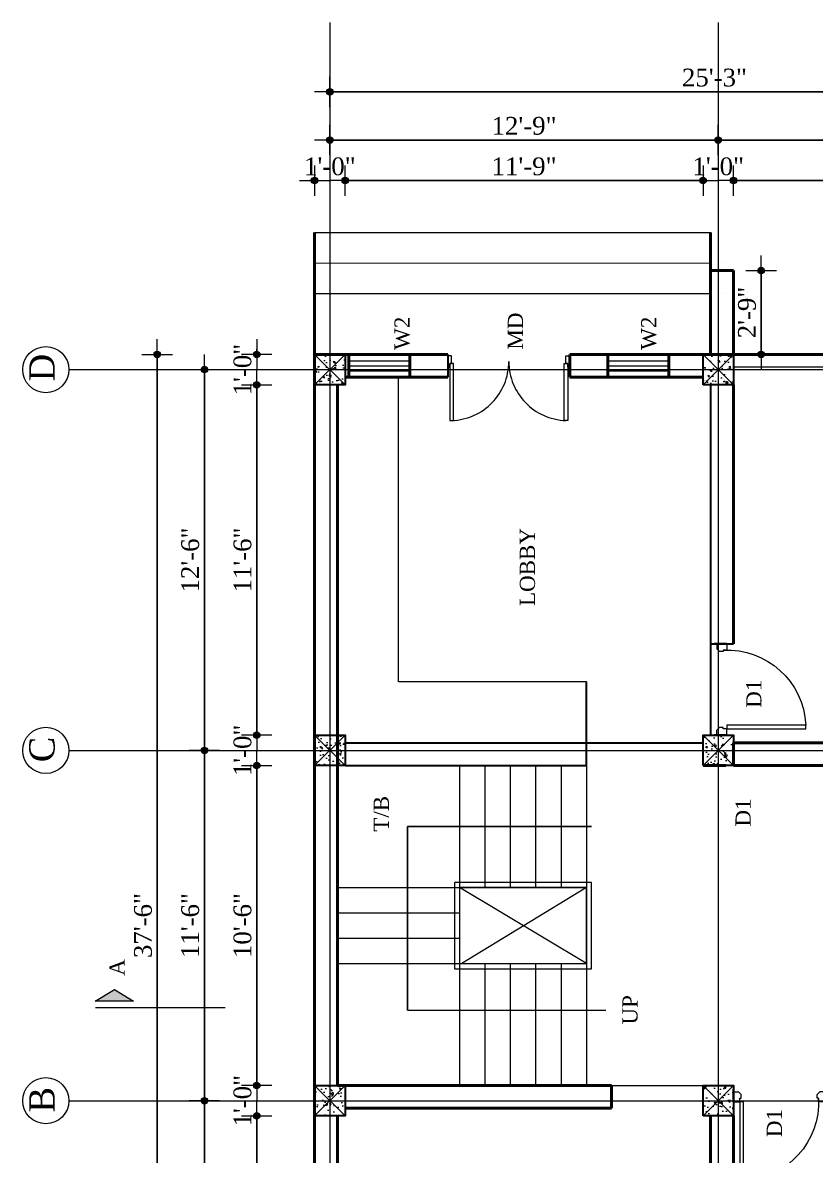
# Model space of a CAD drawing. Header units: inches. Extents: x 897 to 49934, y -34925 to -18564.
# Drawn here: x 4365.7 to 4677.7, y -24120.6 to -23674.4 of the extents above; entities that cross this region are included whole.
import ezdxf

# ---------------------------------------------------------------- set-up
doc = ezdxf.new("R2010")
doc.units = ezdxf.units.IN
doc.header["$LTSCALE"] = 35
doc.header["$MEASUREMENT"] = 0
doc.header["$PDMODE"] = 34
doc.linetypes.add('PROYECCION', pattern=[19.05, 12.7, -6.35])
for name, color, linetype, lineweight in [('SES- Door&Window', 21, 'Continuous', 15), ('SES-DIMENSION', 142, 'Continuous', 13), ('SES-Elevation', 4, 'Continuous', 15), ('SES-Furniture', 45, 'Continuous', 5), ('SES-HACTH', 8, 'Continuous', 13), ('SES-Leader', 2, 'Continuous', 15), ('SES-REBARS', 1, 'Continuous', 40), ('SES-Set Back Line', 2, 'Continuous', 15), ('SES-Staircase', 134, 'Continuous', 13), ('SES-TEXT', 3, 'Continuous', 20), ('SES-Wall Plan', 6, 'Continuous', 30)]:
    doc.layers.add(name, color=color, linetype=linetype, lineweight=lineweight)
doc.styles.add('7 INCH', font='times.ttf', dxfattribs={"height": 7})
doc.styles.add('SES-ARAIL', font='times.ttf', dxfattribs={"height": 6})
doc.linetypes.add('ZIGZAG', pattern='A,0.0001,-0.2,[131,ltypeshp.shx,S=0.2,R=0,X=-0.2,Y=0],-0.4,[131,ltypeshp.shx,S=0.2,R=180,X=0.2,Y=0],-0.2', length=0.8001)
doc.dimstyles.new('7 INCH', dxfattribs={"dimscale": 0, "dimtxt": 7, "dimasz": 1, "dimexe": 2, "dimexo": 9, "dimgap": 2, "dimtad": 1, "dimdec": 0, "dimzin": 3, "dimdsep": 46, "dimlunit": 4, "dimtxsty": '7 INCH', "dimblk": 'DIM', "dimcen": 3, "dimdle": 3, "dimse1": 1, "dimse2": 1, "dimclrd": 256, "dimclre": 256, "dimclrt": 7, "dimadec": 1, "dimazin": 2, "dimtfac": 1, "dimtdec": 0, "dimtix": 1, "dimtofl": 0, "dimtmove": 2, "dimatfit": 3, "dimldrblk": 'ARW', "dimfxl": 2, "dimfrac": 2, "dimtolj": 2, "dimtzin": 0, "dimarcsym": 0})

# ---------------------------------------------------------------- blocks, each defined once
blk = doc.blocks.new('c11')
at = {"layer": 'SES-HACTH', "linetype": 'ByBlock'}
h = blk.add_hatch(dxfattribs=at)
h.set_pattern_fill('AR-CONC', color=256)
h.set_pattern_definition([(50, (-20422.33, 19414.4167), (7.1726018, -0.6275213), [0.75, -8.25]), (355, (-20422.33, 19414.417), (-1.3875133, 7.5219213), [0.6, -6.6]), (100.451444, (-20421.732, 19414.3644), (5.7850885, 6.8943999), [0.637402, -7.0114211]), (46.1842, (-20422.33, 19416.417), (10.6724133, -1.6551928), [1.125, -12.375]), (96.635635, (-20421.441, 19416.279), (9.3466195, 9.741186), [0.9561034, -10.5171376]), (351.184164, (-20422.33, 19416.417), (9.3466195, 9.741186), [0.9, -9.9]), (21, (-20421.33, 19415.9167), (5.9690705, -4.0261889), [0.75, -8.25]), (326, (-20421.33, 19415.917), (2.4331533, 7.2515005), [0.6, -6.6]), (71.451445, (-20420.8325, 19415.581), (8.4022238, 3.2253115), [0.6374019, -7.0114211]), (37.5, (-20422.33, 19414.4167), (0.12159855, 3.32893854), [0, -6.52, 0, -6.7, 0, -6.625]), (7.5, (-20422.33, 19414.4167), (2.63069537, 3.9441171), [0, -3.82, 0, -6.37, 0, -2.525]), (327.5, (-20424.56, 19414.4167), (5.33822436, -0.22554872), [0, -2.5, 0, -7.8, 0, -10.35]), (317.5, (-20425.56, 19414.4167), (5.8318617, 1.0010498), [0, -3.25, 0, -5.18, 0, -7.35])])
h.paths.add_polyline_path([(-6, 6), (-6, -6), (6, -6), (6, 6)])
for p, q in [((-6, 6), (6, -6)), ((6, 6), (-6, -6))]:
    blk.add_line(p, q, dxfattribs=at)
at = {"layer": 'SES-Wall Plan', "linetype": 'ByBlock'}
blk.add_lwpolyline([(-6, 6), (6, 6), (6, -6), (-6, -6)], close=True, dxfattribs=at)
blk = doc.blocks.new('3ls')
at = {"layer": 'SES- Door&Window'}
for p, q in [((-36, -2.5), (-34, -2.5)), ((-34, -2.5), (-33, -3.5)), ((-33, -5), (-33, -3.5)), ((-2, -2.5), (-3, -3.5)), ((-3, -5), (-3, -3.5)), ((0, -2.5), (-2, -2.5)), ((-36, -6.5), (-33.5, -6.5)), ((-33.5, -6.5), (-33.5, -5)), ((-33.5, -5), (-33, -5)), ((-2.5, -5), (-3, -5)), ((-2.5, -6.5), (-2.5, -5)), ((0, -6.5), (-2.5, -6.5))]:
    blk.add_line(p, q, dxfattribs=at)
blk.add_lwpolyline([(-2.5, -6.5), (-2.5, -37.5), (-4, -37.5), (-4, -6.5)], close=True, dxfattribs=at)
blk.add_arc((-2.5, -6.5), 31.04, 177.2298, 267.2298, dxfattribs=at)
at = {"layer": 'SES-Wall Plan', "color": 6, "ltscale": 2}
for p, q in [((-36, -6.5), (-36, -1.5)), ((0, -6.5), (0, -1.5))]:
    blk.add_line(p, q, dxfattribs=at)
blk = doc.blocks.new('DIM')
at = {"layer": 'SES-DIMENSION'}
h = blk.add_hatch(color=256, dxfattribs=at)
h.paths.add_polyline_path([(0, 1.284), (0, 0), (1.284, 0, 0.414214)])
h.paths.add_polyline_path([(1.284, 0), (0, 0), (0, -1.284, 0.414214)])
h.paths.add_polyline_path([(0, 0), (-1.284, 0, 0.414214), (0, -1.284)])
h.paths.add_polyline_path([(0, 1.284, 0.414214), (-1.284, 0), (0, 0)])
for p, q in [((0, 6), (0, -6)), ((-6, 0), (6, 0))]:
    blk.add_line(p, q, dxfattribs=at)
blk.add_circle((0, 0), 1.284, dxfattribs=at)
blk = doc.blocks.new('*D1269')
at = {"layer": 'Defpoints', "color": 0, "linetype": 'ByBlock', "transparency": 16777216}
for p in [(4457.81, -24105.1), (4480.63, -24105.1), (4480.63, -24243.1)]:
    blk.add_point(p, dxfattribs=at)
at = {"layer": 'SES-DIMENSION', "linetype": 'ByBlock', "lineweight": -2, "transparency": 16777216}
blk.add_line((4457.81, -24242.1), (4457.81, -24106.1), dxfattribs=at)
for p, rotation in [((4457.81, -24105.1), 90), ((4457.81, -24243.1), 270)]:
    blk.add_blockref('DIM', p, dxfattribs=dict(at, rotation=rotation))
at = {"layer": 'SES-DIMENSION', "color": 7, "linetype": 'ByBlock', "transparency": 16777216, "insert": (4452.25, -24174.1), "char_height": 7, "attachment_point": 5, "rotation": 90, "style": '7 INCH'}
blk.add_mtext('\\A2;11\'-6"', dxfattribs=at)
blk = doc.blocks.new('ARW')
at = {"layer": 'SES-DIMENSION'}
blk.add_lwpolyline([(10, 0, 0, 6, 0), (0, 0, 0, 0, 0), (10, 0, 0, 0, 0)], format="xyseb", dxfattribs=at)
blk = doc.blocks.new('*D1270')
at = {"layer": 'Defpoints', "color": 0, "linetype": 'ByBlock', "transparency": 16777216}
for p in [(4457.81, -24093.1), (4480.63, -24093.1), (4480.63, -24105.1)]:
    blk.add_point(p, dxfattribs=at)
at = {"layer": 'SES-DIMENSION', "linetype": 'ByBlock', "lineweight": -2, "transparency": 16777216}
for p, q in [((4457.81, -24092.1), (4457.81, -24091.1)), ((4457.81, -24106.1), (4457.81, -24107.1))]:
    blk.add_line(p, q, dxfattribs=at)
for p, rotation in [((4457.81, -24093.1), 270), ((4457.81, -24105.1), 90)]:
    blk.add_blockref('DIM', p, dxfattribs=dict(at, rotation=rotation))
at = {"layer": 'SES-DIMENSION', "color": 7, "linetype": 'ByBlock', "transparency": 16777216, "insert": (4452.25, -24099.1), "char_height": 7, "attachment_point": 5, "rotation": 90, "style": '7 INCH'}
blk.add_mtext('\\A2;1\'-0"', dxfattribs=at)
blk = doc.blocks.new('*D1271')
at = {"layer": 'Defpoints', "color": 0, "linetype": 'ByBlock', "transparency": 16777216}
for p in [(4457.81, -23967.1), (4480.63, -23967.1), (4480.63, -24093.1)]:
    blk.add_point(p, dxfattribs=at)
at = {"layer": 'SES-DIMENSION', "linetype": 'ByBlock', "lineweight": -2, "transparency": 16777216}
blk.add_line((4457.81, -24092.1), (4457.81, -23968.1), dxfattribs=at)
for p, rotation in [((4457.81, -23967.1), 90), ((4457.81, -24093.1), 270)]:
    blk.add_blockref('DIM', p, dxfattribs=dict(at, rotation=rotation))
at = {"layer": 'SES-DIMENSION', "color": 7, "linetype": 'ByBlock', "transparency": 16777216, "insert": (4452.25, -24030.1), "char_height": 7, "attachment_point": 5, "rotation": 90, "style": '7 INCH'}
blk.add_mtext('\\A2;10\'-6"', dxfattribs=at)
blk = doc.blocks.new('*D1272')
at = {"layer": 'Defpoints', "color": 0, "linetype": 'ByBlock', "transparency": 16777216}
for p in [(4457.81, -23955.1), (4480.63, -23955.1), (4480.63, -23967.1)]:
    blk.add_point(p, dxfattribs=at)
at = {"layer": 'SES-DIMENSION', "linetype": 'ByBlock', "lineweight": -2, "transparency": 16777216}
for p, q in [((4457.81, -23954.1), (4457.81, -23953.1)), ((4457.81, -23968.1), (4457.81, -23969.1))]:
    blk.add_line(p, q, dxfattribs=at)
for p, rotation in [((4457.81, -23955.1), 270), ((4457.81, -23967.1), 90)]:
    blk.add_blockref('DIM', p, dxfattribs=dict(at, rotation=rotation))
at = {"layer": 'SES-DIMENSION', "color": 7, "linetype": 'ByBlock', "transparency": 16777216, "insert": (4452.25, -23961.1), "char_height": 7, "attachment_point": 5, "rotation": 90, "style": '7 INCH'}
blk.add_mtext('\\A2;1\'-0"', dxfattribs=at)
blk = doc.blocks.new('*D1273')
at = {"layer": 'Defpoints', "color": 0, "linetype": 'ByBlock', "transparency": 16777216}
for p in [(4457.81, -23817.1), (4480.63, -23817.1), (4480.63, -23955.1)]:
    blk.add_point(p, dxfattribs=at)
at = {"layer": 'SES-DIMENSION', "linetype": 'ByBlock', "lineweight": -2, "transparency": 16777216}
blk.add_line((4457.81, -23954.1), (4457.81, -23818.1), dxfattribs=at)
for p, rotation in [((4457.81, -23817.1), 90), ((4457.81, -23955.1), 270)]:
    blk.add_blockref('DIM', p, dxfattribs=dict(at, rotation=rotation))
at = {"layer": 'SES-DIMENSION', "color": 7, "linetype": 'ByBlock', "transparency": 16777216, "insert": (4452.25, -23886.1), "char_height": 7, "attachment_point": 5, "rotation": 90, "style": '7 INCH'}
blk.add_mtext('\\A2;11\'-6"', dxfattribs=at)
blk = doc.blocks.new('*D1274')
at = {"layer": 'Defpoints', "color": 0, "linetype": 'ByBlock', "transparency": 16777216}
for p in [(4457.81, -23805.1), (4480.63, -23805.1), (4480.63, -23817.1)]:
    blk.add_point(p, dxfattribs=at)
at = {"layer": 'SES-DIMENSION', "linetype": 'ByBlock', "lineweight": -2, "transparency": 16777216}
for p, q in [((4457.81, -23804.1), (4457.81, -23803.1)), ((4457.81, -23818.1), (4457.81, -23819.1))]:
    blk.add_line(p, q, dxfattribs=at)
for p, rotation in [((4457.81, -23805.1), 270), ((4457.81, -23817.1), 90)]:
    blk.add_blockref('DIM', p, dxfattribs=dict(at, rotation=rotation))
at = {"layer": 'SES-DIMENSION', "color": 7, "linetype": 'ByBlock', "transparency": 16777216, "insert": (4452.25, -23811.1), "char_height": 7, "attachment_point": 5, "rotation": 90, "style": '7 INCH'}
blk.add_mtext('\\A2;1\'-0"', dxfattribs=at)
blk = doc.blocks.new('*D1275')
at = {"layer": 'Defpoints', "color": 0, "linetype": 'ByBlock', "transparency": 16777216}
for p in [(4437.22, -24099.1), (4480.63, -24099.1), (4480.63, -24249.1)]:
    blk.add_point(p, dxfattribs=at)
at = {"layer": 'SES-DIMENSION', "linetype": 'ByBlock', "lineweight": -2, "transparency": 16777216}
blk.add_line((4437.22, -24248.1), (4437.22, -24100.1), dxfattribs=at)
for p, rotation in [((4437.22, -24099.1), 90), ((4437.22, -24249.1), 270)]:
    blk.add_blockref('DIM', p, dxfattribs=dict(at, rotation=rotation))
at = {"layer": 'SES-DIMENSION', "color": 7, "linetype": 'ByBlock', "transparency": 16777216, "insert": (4431.66, -24174.1), "char_height": 7, "attachment_point": 5, "rotation": 90, "style": '7 INCH'}
blk.add_mtext('\\A2;12\'-6"', dxfattribs=at)
blk = doc.blocks.new('*D1276')
at = {"layer": 'Defpoints', "color": 0, "linetype": 'ByBlock', "transparency": 16777216}
for p in [(4437.22, -23961.1), (4480.63, -23961.1), (4480.63, -24099.1)]:
    blk.add_point(p, dxfattribs=at)
at = {"layer": 'SES-DIMENSION', "linetype": 'ByBlock', "lineweight": -2, "transparency": 16777216}
blk.add_line((4437.22, -24098.1), (4437.22, -23962.1), dxfattribs=at)
for p, rotation in [((4437.22, -23961.1), 90), ((4437.22, -24099.1), 270)]:
    blk.add_blockref('DIM', p, dxfattribs=dict(at, rotation=rotation))
at = {"layer": 'SES-DIMENSION', "color": 7, "linetype": 'ByBlock', "transparency": 16777216, "insert": (4431.66, -24030.1), "char_height": 7, "attachment_point": 5, "rotation": 90, "style": '7 INCH'}
blk.add_mtext('\\A2;11\'-6"', dxfattribs=at)
blk = doc.blocks.new('*D1277')
at = {"layer": 'Defpoints', "color": 0, "linetype": 'ByBlock', "transparency": 16777216}
for p in [(4437.22, -23811.1), (4480.63, -23811.1), (4480.63, -23961.1)]:
    blk.add_point(p, dxfattribs=at)
at = {"layer": 'SES-DIMENSION', "linetype": 'ByBlock', "lineweight": -2, "transparency": 16777216}
blk.add_line((4437.22, -23960.1), (4437.22, -23812.1), dxfattribs=at)
for p, rotation in [((4437.22, -23811.1), 90), ((4437.22, -23961.1), 270)]:
    blk.add_blockref('DIM', p, dxfattribs=dict(at, rotation=rotation))
at = {"layer": 'SES-DIMENSION', "color": 7, "linetype": 'ByBlock', "transparency": 16777216, "insert": (4431.66, -23886.1), "char_height": 7, "attachment_point": 5, "rotation": 90, "style": '7 INCH'}
blk.add_mtext('\\A2;12\'-6"', dxfattribs=at)
blk = doc.blocks.new('*D1278')
at = {"layer": 'Defpoints', "color": 0, "linetype": 'ByBlock', "transparency": 16777216}
for p in [(4418.66, -23805.1), (4480.63, -23805.1), (4480.63, -24255.1)]:
    blk.add_point(p, dxfattribs=at)
at = {"layer": 'SES-DIMENSION', "linetype": 'ByBlock', "lineweight": -2, "transparency": 16777216}
blk.add_line((4418.66, -24254.1), (4418.66, -23806.1), dxfattribs=at)
for p, rotation in [((4418.66, -23805.1), 90), ((4418.66, -24255.1), 270)]:
    blk.add_blockref('DIM', p, dxfattribs=dict(at, rotation=rotation))
at = {"layer": 'SES-DIMENSION', "color": 7, "linetype": 'ByBlock', "transparency": 16777216, "insert": (4413.08, -24030.1), "char_height": 7, "attachment_point": 5, "rotation": 90, "style": '7 INCH'}
blk.add_mtext('\\A2;37\'-6"', dxfattribs=at)
blk = doc.blocks.new('*D1280')
at = {"layer": 'Defpoints', "color": 0, "linetype": 'ByBlock', "transparency": 16777216}
for p in [(4645.52, -23736.64), (4645.52, -23805.1), (4783.41, -23805.1)]:
    blk.add_point(p, dxfattribs=at)
at = {"layer": 'SES-DIMENSION', "linetype": 'ByBlock', "lineweight": -2, "transparency": 16777216}
blk.add_line((4782.41, -23736.64), (4646.52, -23736.64), dxfattribs=at)
at = {"layer": 'SES-DIMENSION', "linetype": 'ByBlock', "lineweight": -2, "transparency": 16777216, "rotation": 180}
blk.add_blockref('DIM', (4645.52, -23736.64), dxfattribs=at)
at = {"layer": 'SES-DIMENSION', "linetype": 'ByBlock', "lineweight": -2, "transparency": 16777216}
blk.add_blockref('DIM', (4783.41, -23736.64), dxfattribs=at)
at = {"layer": 'SES-DIMENSION', "color": 7, "linetype": 'ByBlock', "transparency": 16777216, "insert": (4714.46, -23731.08), "char_height": 7, "attachment_point": 5, "style": '7 INCH'}
blk.add_mtext('\\A2;11\'-6"', dxfattribs=at)
blk = doc.blocks.new('*D1281')
at = {"layer": 'Defpoints', "color": 0, "linetype": 'ByBlock', "transparency": 16777216}
for p in [(4633.52, -23736.64), (4633.52, -23805.1), (4645.52, -23805.1)]:
    blk.add_point(p, dxfattribs=at)
at = {"layer": 'SES-DIMENSION', "linetype": 'ByBlock', "lineweight": -2, "transparency": 16777216}
for p, q in [((4632.52, -23736.64), (4631.52, -23736.64)), ((4646.52, -23736.64), (4647.52, -23736.64))]:
    blk.add_line(p, q, dxfattribs=at)
blk.add_blockref('DIM', (4633.52, -23736.64), dxfattribs=at)
at = {"layer": 'SES-DIMENSION', "linetype": 'ByBlock', "lineweight": -2, "transparency": 16777216, "rotation": 180}
blk.add_blockref('DIM', (4645.52, -23736.64), dxfattribs=at)
at = {"layer": 'SES-DIMENSION', "color": 7, "linetype": 'ByBlock', "transparency": 16777216, "insert": (4639.52, -23731.08), "char_height": 7, "attachment_point": 5, "style": '7 INCH'}
blk.add_mtext('\\A2;1\'-0"', dxfattribs=at)
blk = doc.blocks.new('*D1282')
at = {"layer": 'Defpoints', "color": 0, "linetype": 'ByBlock', "transparency": 16777216}
for p in [(4492.63, -23736.64), (4492.63, -23805.1), (4633.52, -23805.1)]:
    blk.add_point(p, dxfattribs=at)
at = {"layer": 'SES-DIMENSION', "linetype": 'ByBlock', "lineweight": -2, "transparency": 16777216}
blk.add_line((4632.52, -23736.64), (4493.63, -23736.64), dxfattribs=at)
at = {"layer": 'SES-DIMENSION', "linetype": 'ByBlock', "lineweight": -2, "transparency": 16777216, "rotation": 180}
blk.add_blockref('DIM', (4492.63, -23736.64), dxfattribs=at)
at = {"layer": 'SES-DIMENSION', "linetype": 'ByBlock', "lineweight": -2, "transparency": 16777216}
blk.add_blockref('DIM', (4633.52, -23736.64), dxfattribs=at)
at = {"layer": 'SES-DIMENSION', "color": 7, "linetype": 'ByBlock', "transparency": 16777216, "insert": (4563.07, -23731.07), "char_height": 7, "attachment_point": 5, "style": '7 INCH'}
blk.add_mtext('\\A2;11\'-9"', dxfattribs=at)
blk = doc.blocks.new('*D1283')
at = {"layer": 'Defpoints', "color": 0, "linetype": 'ByBlock', "transparency": 16777216}
for p in [(4480.63, -23736.64), (4480.63, -23805.1), (4492.63, -23805.1)]:
    blk.add_point(p, dxfattribs=at)
at = {"layer": 'SES-DIMENSION', "linetype": 'ByBlock', "lineweight": -2, "transparency": 16777216}
for p, q in [((4479.63, -23736.64), (4478.63, -23736.64)), ((4493.63, -23736.64), (4494.63, -23736.64))]:
    blk.add_line(p, q, dxfattribs=at)
blk.add_blockref('DIM', (4480.63, -23736.64), dxfattribs=at)
at = {"layer": 'SES-DIMENSION', "linetype": 'ByBlock', "lineweight": -2, "transparency": 16777216, "rotation": 180}
blk.add_blockref('DIM', (4492.63, -23736.64), dxfattribs=at)
at = {"layer": 'SES-DIMENSION', "color": 7, "linetype": 'ByBlock', "transparency": 16777216, "insert": (4486.63, -23731.08), "char_height": 7, "attachment_point": 5, "style": '7 INCH'}
blk.add_mtext('\\A2;1\'-0"', dxfattribs=at)
blk = doc.blocks.new('*D1284')
at = {"layer": 'Defpoints', "color": 0, "linetype": 'ByBlock', "transparency": 16777216}
for p in [(4639.52, -23720.67), (4486.63, -23805.1), (4639.52, -23805.1)]:
    blk.add_point(p, dxfattribs=at)
at = {"layer": 'SES-DIMENSION', "linetype": 'ByBlock', "lineweight": -2, "transparency": 16777216}
blk.add_line((4487.63, -23720.67), (4638.52, -23720.67), dxfattribs=at)
at = {"layer": 'SES-DIMENSION', "linetype": 'ByBlock', "lineweight": -2, "transparency": 16777216, "rotation": 180}
blk.add_blockref('DIM', (4486.63, -23720.67), dxfattribs=at)
at = {"layer": 'SES-DIMENSION', "linetype": 'ByBlock', "lineweight": -2, "transparency": 16777216}
blk.add_blockref('DIM', (4639.52, -23720.67), dxfattribs=at)
at = {"layer": 'SES-DIMENSION', "color": 7, "linetype": 'ByBlock', "transparency": 16777216, "insert": (4563.07, -23715.1), "char_height": 7, "attachment_point": 5, "style": '7 INCH'}
blk.add_mtext('\\A2;12\'-9"', dxfattribs=at)
blk = doc.blocks.new('*D1285')
at = {"layer": 'Defpoints', "color": 0, "linetype": 'ByBlock', "transparency": 16777216}
for p in [(4789.41, -23720.67), (4639.52, -23805.1), (4789.41, -23805.1)]:
    blk.add_point(p, dxfattribs=at)
at = {"layer": 'SES-DIMENSION', "linetype": 'ByBlock', "lineweight": -2, "transparency": 16777216}
blk.add_line((4640.52, -23720.67), (4788.41, -23720.67), dxfattribs=at)
at = {"layer": 'SES-DIMENSION', "linetype": 'ByBlock', "lineweight": -2, "transparency": 16777216, "rotation": 180}
blk.add_blockref('DIM', (4639.52, -23720.67), dxfattribs=at)
at = {"layer": 'SES-DIMENSION', "linetype": 'ByBlock', "lineweight": -2, "transparency": 16777216}
blk.add_blockref('DIM', (4789.41, -23720.67), dxfattribs=at)
at = {"layer": 'SES-DIMENSION', "color": 7, "linetype": 'ByBlock', "transparency": 16777216, "insert": (4714.46, -23715.11), "char_height": 7, "attachment_point": 5, "style": '7 INCH'}
blk.add_mtext('\\A2;12\'-6"', dxfattribs=at)
blk = doc.blocks.new('*D1286')
at = {"layer": 'Defpoints', "color": 0, "linetype": 'ByBlock', "transparency": 16777216}
for p in [(4486.63, -23701.65), (4486.63, -23805.1), (4789.41, -23805.1)]:
    blk.add_point(p, dxfattribs=at)
at = {"layer": 'SES-DIMENSION', "linetype": 'ByBlock', "lineweight": -2, "transparency": 16777216}
blk.add_line((4788.41, -23701.65), (4487.63, -23701.65), dxfattribs=at)
at = {"layer": 'SES-DIMENSION', "linetype": 'ByBlock', "lineweight": -2, "transparency": 16777216, "rotation": 180}
blk.add_blockref('DIM', (4486.63, -23701.65), dxfattribs=at)
at = {"layer": 'SES-DIMENSION', "linetype": 'ByBlock', "lineweight": -2, "transparency": 16777216}
blk.add_blockref('DIM', (4789.41, -23701.65), dxfattribs=at)
at = {"layer": 'SES-DIMENSION', "color": 7, "linetype": 'ByBlock', "transparency": 16777216, "insert": (4638.02, -23696.09), "char_height": 7, "attachment_point": 5, "style": '7 INCH'}
blk.add_mtext('\\A2;25\'-3"', dxfattribs=at)
blk = doc.blocks.new('PUERTA ABATIBLE SENCILLA-160')
at = {"layer": 'SES-Elevation'}
for p, q in [((-1.575, 0.025), (-1.575, 0.775)), ((-1.575, 0.775), (-1.525, 0.775)), ((-1.525, 0.775), (-1.525, 0.025)), ((-0.075, 0.775), (-0.075, 0.025)), ((-0.025, 0.775), (-0.075, 0.775)), ((-0.025, 0.025), (-0.025, 0.775)), ((-1.6, -0.075), (-1.6, 0.075)), ((-1.6, 0.075), (-1.575, 0.075)), ((-1.575, 0.075), (-1.575, 0.025)), ((-1.575, 0.025), (-1.55, 0.025)), ((-1.525, 0.025), (-1.575, 0.025)), ((-1.55, 0.025), (-1.55, -0.075)), ((-0.075, 0.025), (-0.025, 0.025)), ((-0.05, 0.025), (-0.05, -0.075)), ((-0.025, 0.025), (-0.05, 0.025)), ((0, 0.075), (-0.025, 0.075)), ((-0.025, 0.075), (-0.025, 0.025)), ((0, -0.075), (0, 0.075)), ((-1.55, -0.075), (-1.6, -0.075)), ((-0.05, -0.075), (0, -0.075))]:
    blk.add_line(p, q, dxfattribs=at)
at = {"layer": 'SES-Elevation', "color": 1, "linetype": 'PROYECCION'}
for centre, start, end in [((-1.575, 0), 0, 88.135), ((-0.025, 0), 91.865, 180)]:
    blk.add_arc(centre, 0.775, start, end, dxfattribs=at)
blk = doc.blocks.new('*D1287')
at = {"layer": 'Defpoints', "color": 0, "linetype": 'ByBlock', "transparency": 16777216}
for p in [(4642.52, -23772.1), (4656.42, -23772.1), (4645.52, -23805.1)]:
    blk.add_point(p, dxfattribs=at)
at = {"layer": 'SES-DIMENSION', "linetype": 'ByBlock', "lineweight": -2, "transparency": 16777216}
blk.add_line((4656.42, -23804.1), (4656.42, -23773.1), dxfattribs=at)
for p, rotation in [((4656.42, -23772.1), 90), ((4656.42, -23805.1), 270)]:
    blk.add_blockref('DIM', p, dxfattribs=dict(at, rotation=rotation))
at = {"layer": 'SES-DIMENSION', "color": 7, "linetype": 'ByBlock', "transparency": 16777216, "insert": (4650.85, -23788.6), "char_height": 7, "attachment_point": 5, "rotation": 90, "style": '7 INCH'}
blk.add_mtext('\\A2;2\'-9"', dxfattribs=at)

msp = doc.modelspace()

# ---------------------------------------------------------------- hatches: boundary and pattern name
at = {"layer": 'SES-TEXT'}
msp.add_hatch(color=256, dxfattribs=at).paths.add_polyline_path([(4394.27, -24059.9), (4409.28, -24059.9), (4401.78, -24055.28)])

# ---------------------------------------------------------------- linework, layer by layer
at = {"layer": 'SES- Door&Window', "linetype": 'ZIGZAG', "ltscale": 0.25}
msp.add_line((4783.41, -23810.2), (4645.52, -23810.2), dxfattribs=at)
at = {"layer": 'SES- Door&Window', "linetype": 'ByBlock'}
for points in [[(4494.14, -23807.6), (4518.08, -23807.6)], [(4596.06, -23807.6), (4620.01, -23807.6)], [(4494.14, -23809.6), (4518.08, -23809.6)], [(4494.14, -23811.6), (4518.08, -23811.6)], [(4596.06, -23809.6), (4620.01, -23809.6)], [(4596.06, -23811.6), (4620.01, -23811.6)]]:
    msp.add_lwpolyline(points, dxfattribs=at)
at = {"layer": 'SES-DIMENSION', "ltscale": 10}
msp.add_line((4394.37, -24062.44), (4445.46, -24062.44), dxfattribs=at)
at = {"layer": 'SES-DIMENSION', "linetype": 'ByBlock'}
msp.add_line((4597.52, -24093.1), (4633.52, -24093.1), dxfattribs=at)
msp.add_lwpolyline([(4517.14, -24063.44), (4595.28, -24063.44)], dxfattribs=at)
at = {"layer": 'SES-DIMENSION'}
for centre in [(4374.78, -23811.1), (4374.78, -23961.1), (4374.78, -24099.1)]:
    msp.add_circle(centre, 9.09, dxfattribs=at)
at = {"layer": 'SES-Furniture', "linetype": 'ByBlock'}
for points in [[(4513.63, -23934.1), (4513.63, -23814.1)], [(4587.63, -23958.1), (4587.63, -23934.1), (4513.63, -23934.1)]]:
    msp.add_lwpolyline(points, dxfattribs=at)
at = {"layer": 'SES-REBARS', "color": 6, "linetype": 'ByBlock'}
for p, q in [((4480.63, -23805.1), (4480.63, -23757.12)), ((4636.52, -23805.1), (4636.52, -23757.1)), ((4636.52, -23772.1), (4645.52, -23772.1)), ((4642.52, -23769.1), (4642.52, -23769.1)), ((4645.52, -23772.1), (4645.52, -23805.1)), ((4642.52, -23781.1), (4642.52, -23781.1)), ((4533.07, -23805.1), (4480.63, -23805.1)), ((4494.14, -23805.1), (4494.14, -23814.1)), ((4518.08, -23814.1), (4518.08, -23805.1)), ((4795.41, -23805.1), (4581.07, -23805.1)), ((4581.07, -23814.1), (4581.07, -23805.1)), ((4596.06, -23805.1), (4596.06, -23814.1)), ((4620.01, -23805.1), (4620.01, -23814.1)), ((4533.07, -23814.1), (4492.63, -23814.1)), ((4633.52, -23814.1), (4581.07, -23814.1)), ((4645.52, -23919.1), (4645.52, -23817.1)), ((4783.41, -23958.1), (4645.52, -23958.1)), ((4645.52, -23967.1), (4645.52, -23958.1)), ((4642.52, -23967.1), (4633.52, -23967.1)), ((4786.41, -23967.1), (4645.52, -23967.1)), ((4597.52, -24093.1), (4489.63, -24093.1)), ((4597.52, -24102.1), (4597.52, -24093.1)), ((4597.52, -24102.1), (4492.63, -24102.1)), ((4636.52, -24105.1), (4636.52, -24243.1)), ((4645.52, -24105.1), (4645.52, -24243.1))]:
    msp.add_line(p, q, dxfattribs=at)
for points in [[(4480.63, -23805.1), (4480.63, -24255.1)], [(4489.63, -24093.1), (4489.63, -23817.1)], [(4489.63, -24243.1), (4489.63, -24105.1)]]:
    msp.add_lwpolyline(points, dxfattribs=at)
at = {"layer": 'SES-Set Back Line'}
for p, q in [((4486.63, -23674.42), (4486.63, -24345.55)), ((4639.52, -23674.42), (4639.52, -24345.55)), ((4383.88, -23811.1), (4919.16, -23811.1)), ((4383.88, -23961.1), (4919.16, -23961.1)), ((4383.88, -24099.1), (4919.16, -24099.1))]:
    msp.add_line(p, q, dxfattribs=at)
at = {"layer": 'SES-Staircase', "linetype": 'ByBlock'}
for p, q in [((4480.63, -23757.12), (4636.52, -23757.1)), ((4480.63, -23769.12), (4636.52, -23769.1)), ((4480.63, -23781.12), (4636.52, -23781.1)), ((4537.63, -23967.1), (4537.63, -24093.1)), ((4547.63, -23967.1), (4547.63, -24015.1)), ((4557.63, -23967.1), (4557.63, -24015.1)), ((4567.63, -23967.1), (4567.63, -24015.1)), ((4577.63, -23967.1), (4577.63, -24015.1)), ((4587.63, -23967.1), (4587.63, -24093.1)), ((4489.63, -24015.1), (4587.63, -24015.1)), ((4587.63, -24045.1), (4537.63, -24015.1)), ((4587.63, -24015.1), (4538.63, -24045.1)), ((4489.63, -24025.1), (4537.63, -24025.1)), ((4489.63, -24035.1), (4537.63, -24035.1)), ((4489.63, -24045.1), (4587.63, -24045.1)), ((4547.63, -24045.1), (4547.63, -24093.1)), ((4557.63, -24045.1), (4557.63, -24093.1)), ((4567.63, -24045.1), (4567.63, -24093.1)), ((4577.63, -24045.1), (4577.63, -24093.1))]:
    msp.add_line(p, q, dxfattribs=at)
msp.add_lwpolyline([(4636.52, -23772.1), (4636.52, -23757.1)], dxfattribs=at)
for points in [[(4589.63, -24047.1), (4589.63, -24013.1), (4535.63, -24013.1), (4535.63, -24047.1)], [(4587.63, -24045.1), (4587.63, -24015.1), (4537.63, -24015.1), (4537.63, -24045.1)]]:
    msp.add_lwpolyline(points, close=True, dxfattribs=at)
at = {"layer": 'SES-TEXT'}
msp.add_lwpolyline([(4409.28, -24059.9), (4394.27, -24059.9), (4401.78, -24055.28), (4409.28, -24059.9)], dxfattribs=at)
at = {"layer": 'SES-Wall Plan', "linetype": 'ByBlock'}
for p, q in [((4636.52, -23817.1), (4636.52, -23955.1)), ((4636.52, -23919.1), (4645.52, -23919.1)), ((4587.63, -23967.1), (4587.63, -23934.1)), ((4492.63, -23958.1), (4633.52, -23958.1)), ((4492.63, -23967.1), (4587.63, -23967.1)), ((4645.52, -24093.1), (4645.52, -24102.1))]:
    msp.add_line(p, q, dxfattribs=at)
msp.add_lwpolyline([(4533.07, -23805.1), (4533.07, -23814.1)], dxfattribs=at)

# ---------------------------------------------------------------- block references
at = {"layer": 'SES-Elevation', "xscale": 30.00000000000143, "yscale": 30.00000000000143, "zscale": 30.00000000000143, "rotation": 180}
msp.add_blockref('PUERTA ABATIBLE SENCILLA-160', (4533.07, -23807.91), dxfattribs=at)
at = {"layer": 'SES-HACTH', "ltscale": 2, "xscale": -1, "rotation": 90}
msp.add_blockref('3ls', (4636.46, -23955.1), dxfattribs=at)
at = {"layer": 'SES-HACTH', "ltscale": 2, "xscale": -1}
msp.add_blockref('3ls', (4645.52, -24093.1), dxfattribs=at)
at = {"layer": 'SES-REBARS', "linetype": 'ByBlock', "rotation": 90}
for p in [(4486.63, -23811.1), (4639.52, -23811.1), (4486.63, -23961.1), (4639.52, -23961.1), (4486.63, -24099.1), (4639.52, -24099.1)]:
    msp.add_blockref('c11', p, dxfattribs=at)

# ---------------------------------------------------------------- texts
at = {"layer": 'SES-TEXT', "ltscale": 2, "style": 'SES-ARAIL'}
for s, height, p in [('W2', 6, (4518.06, -23803.33)), ('W2', 6, (4615.15, -23803.33)), ('D', 10, (4378.27, -23815.77)), ('C', 10, (4378.27, -23965.77)), ('UP', 6, (4607.77, -24069.09)), ('B', 10, (4378.27, -24103.77))]:
    msp.add_text(s, height=height, rotation=90, dxfattribs=at).set_placement(p)
at = {"layer": 'SES-TEXT', "style": 'SES-ARAIL'}
msp.add_text('A', height=6, rotation=90, dxfattribs=at).set_placement((4405.84, -24049.88))
at = {"layer": 'SES-TEXT', "char_height": 6, "rotation": 90, "style": 'SES-ARAIL'}
for s, insert, width, attachment_point in [('MD', (4556.66, -23803.22), 106.1211, 1), ('LOBBY', (4561.38, -23904.22), 106.1211, 1), ('D1', (4656.55, -23933.25), 44.2055, 9), ('T/B', (4509.95, -23993.12), 44.2055, 7), ('D1', (4652.32, -23980.03), 44.2055, 9), ('D1', (4658.6, -24102.37), 44.2055, 3)]:
    msp.add_mtext(s, dxfattribs=dict(at, insert=insert, width=width, attachment_point=attachment_point))

# ---------------------------------------------------------------- dimensions: what is measured, and where the dimension line sits
at = {"layer": 'SES-DIMENSION', "linetype": 'ByBlock'}
for base, p1, p2, angle, picture, middle in [((4486.63, -23701.65), (4789.41, -23805.1), (4486.63, -23805.1), 180, '*D1286', (4638.02, -23696.09)), ((4639.52, -23720.67), (4486.63, -23805.1), (4639.52, -23805.1), 180, '*D1284', (4563.07, -23715.1)), ((4789.41, -23720.67), (4639.52, -23805.1), (4789.41, -23805.1), 180, '*D1285', (4714.46, -23715.11)), ((4480.63, -23736.64), (4492.63, -23805.1), (4480.63, -23805.1), 180, '*D1283', (4486.63, -23731.08)), ((4492.63, -23736.64), (4633.52, -23805.1), (4492.63, -23805.1), 180, '*D1282', (4563.07, -23731.07)), ((4633.52, -23736.64), (4645.52, -23805.1), (4633.52, -23805.1), 180, '*D1281', (4639.52, -23731.08)), ((4645.52, -23736.64), (4783.41, -23805.1), (4645.52, -23805.1), 180, '*D1280', (4714.46, -23731.08)), ((4656.42, -23772.1), (4645.52, -23805.1), (4642.52, -23772.1), 90, '*D1287', (4650.85, -23788.6)), ((4418.66, -23805.1), (4480.63, -24255.1), (4480.63, -23805.1), 90, '*D1278', (4413.08, -24030.1)), ((4457.81, -23805.1), (4480.63, -23817.1), (4480.63, -23805.1), 90, '*D1274', (4452.25, -23811.1)), ((4437.22, -23811.1), (4480.63, -23961.1), (4480.63, -23811.1), 90, '*D1277', (4431.66, -23886.1)), ((4457.81, -23817.1), (4480.63, -23955.1), (4480.63, -23817.1), 90, '*D1273', (4452.25, -23886.1)), ((4457.81, -23955.1), (4480.63, -23967.1), (4480.63, -23955.1), 90, '*D1272', (4452.25, -23961.1)), ((4437.22, -23961.1), (4480.63, -24099.1), (4480.63, -23961.1), 90, '*D1276', (4431.66, -24030.1)), ((4457.81, -23967.1), (4480.63, -24093.1), (4480.63, -23967.1), 90, '*D1271', (4452.25, -24030.1)), ((4457.81, -24093.1), (4480.63, -24105.1), (4480.63, -24093.1), 90, '*D1270', (4452.25, -24099.1)), ((4437.22, -24099.1), (4480.63, -24249.1), (4480.63, -24099.1), 90, '*D1275', (4431.66, -24174.1)), ((4457.81, -24105.1), (4480.63, -24243.1), (4480.63, -24105.1), 90, '*D1269', (4452.25, -24174.1))]:
    dim = msp.add_linear_dim(base=base, p1=p1, p2=p2, angle=angle, dimstyle='7 INCH', override={"dimscale": 1}, dxfattribs=at)
    dim.commit()
    dim.dimension.update_dxf_attribs({"geometry": picture, "text_midpoint": middle})

# ---------------------------------------------------------------- leaders
at = {"layer": 'SES-Leader', "linetype": 'ByBlock'}
msp.add_leader([(4589.63, -23991.1), (4517.14, -23991.1), (4517.14, -24063.44)], dimstyle='7 INCH', override={"dimscale": 1, "dimasz": 6, "dimtad": 0}, dxfattribs=at)

doc.saveas('drawing.dxf')
